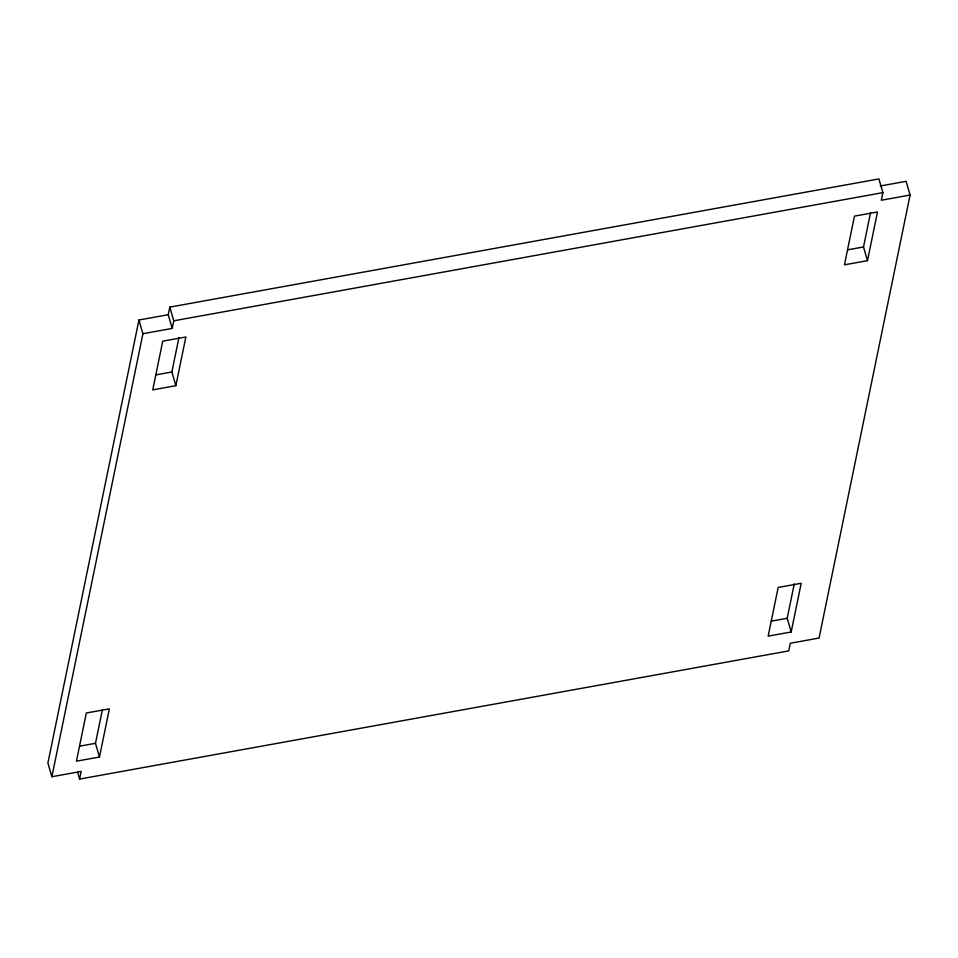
<?xml version="1.0" encoding="UTF-8"?>
<svg xmlns="http://www.w3.org/2000/svg" width="958" height="958" viewBox="0 0 958 958"><rect width="100%" height="100%" fill="white"/><g stroke="black" fill="none" stroke-linecap="round" stroke-linejoin="round"><path stroke-width="1.44" d="M910.1 195.037L881.336 200.234L882.905 192.63L878.917 178.93L169.806 307.111L168.237 314.715L138.934 320.008L47.9 763.023L51.876 776.734L81.179 771.43L79.61 779.07L788.733 650.889L790.302 643.249L819.066 638.052L910.1 195.037L906.124 181.337L880.234 186.008M51.876 776.734L142.922 333.719L138.934 320.008M142.922 333.719L172.224 328.414L173.781 320.81L169.806 307.111M99.464 757.024L109.368 708.848L86.328 713.003L76.436 761.179L99.464 757.024L95.477 743.312L102.386 709.734M175.853 385.691L185.864 336.988L162.74 341.168L152.729 389.87L175.853 385.691L171.877 371.979L178.93 337.611M791.176 631.981L801.187 583.29L778.159 587.446L768.16 636.148L791.176 631.981L787.201 618.281L794.266 583.901M867.481 260.66L877.492 211.969L854.464 216.137L844.453 264.827L867.481 260.66L863.505 246.96L870.559 212.592M173.781 320.81L882.905 192.63M155.974 374.853L171.877 371.979M847.674 249.822L863.505 246.96M79.646 746.174L95.477 743.312M771.37 621.143L787.201 618.281M168.237 314.715L172.224 328.414M77.622 772.22L79.61 779.07"/></g></svg>
